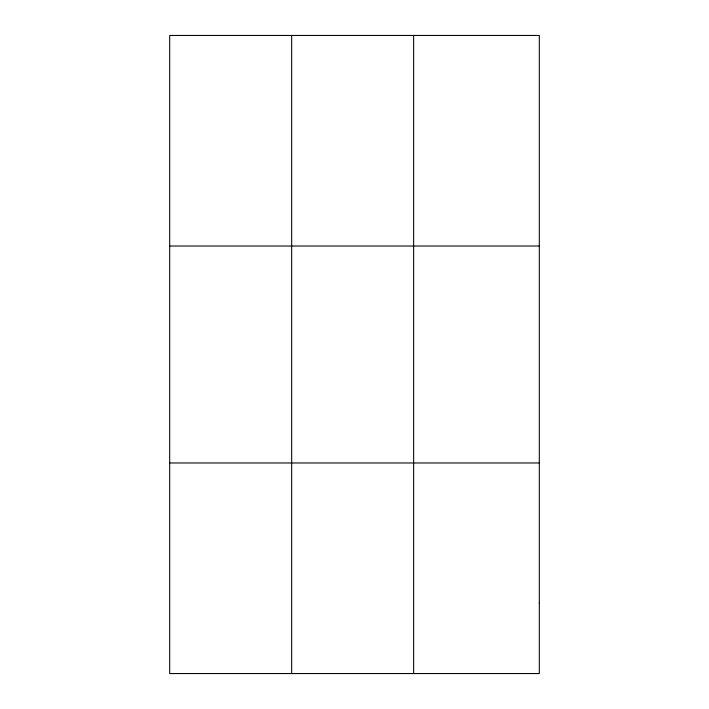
<?xml version="1.0" encoding="UTF-8"?>
<svg xmlns="http://www.w3.org/2000/svg" width="709" height="709" viewBox="0 0 709 709"><rect width="100%" height="100%" fill="white"/><g stroke="black" fill="none" stroke-linecap="round" stroke-linejoin="round"><path stroke-width="1.06" d="M291.665 673.55L291.665 35.45M413.639 673.55L413.639 35.45M169.69 246.023L539.31 246.023M169.69 462.977L539.31 462.977M539.31 603.359L539.31 673.55L169.69 673.55L169.69 35.45L539.31 35.45L539.31 603.359"/></g></svg>
